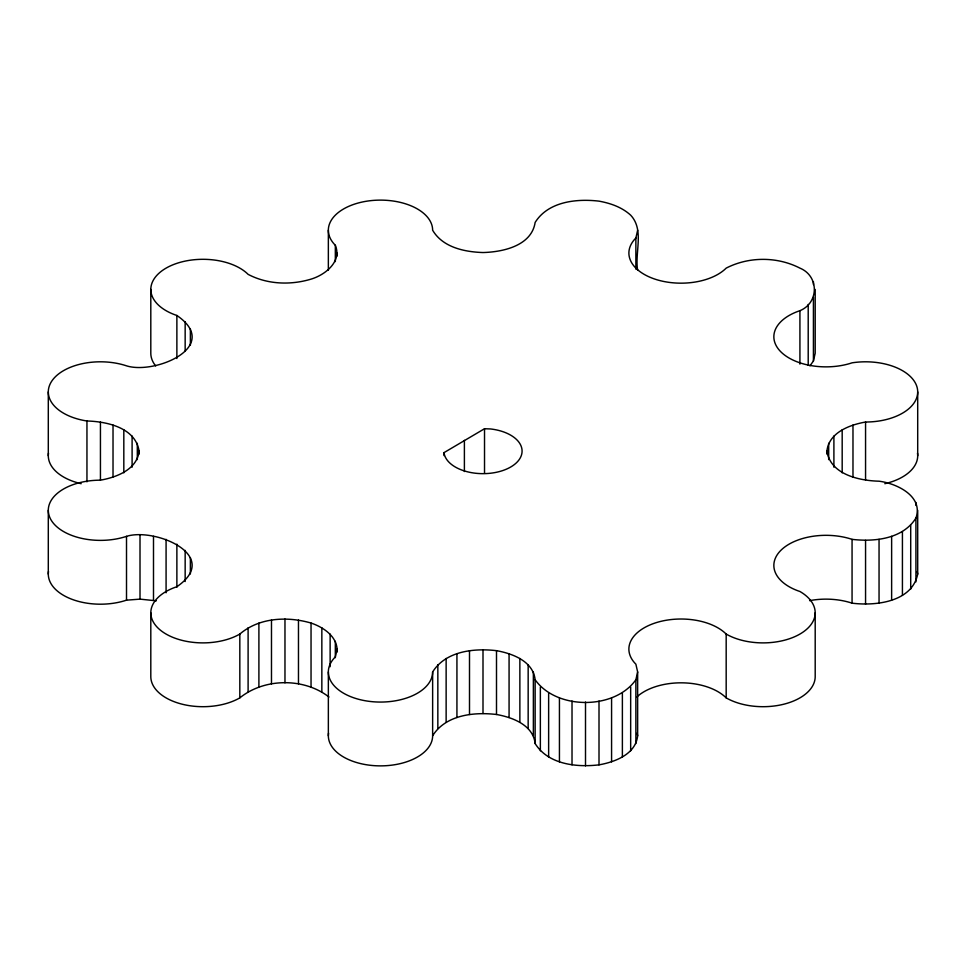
<?xml version="1.0" encoding="UTF-8"?>
<svg xmlns="http://www.w3.org/2000/svg" width="966" height="966" viewBox="0 0 966 966"><rect width="100%" height="100%" fill="white"/><g stroke="black" fill="none" stroke-linecap="round" stroke-linejoin="round"><path stroke-width="1.45" d="M637.645 270.299C634.577 252.464 644.539 229.98 630.665 215.176C621.899 207.171 610.488 203.234 599.005 201.145C576.557 198.501 548.193 201.496 535.14 222.434C531.554 245.835 502.96 252.017 483 252.537C464.513 251.945 442.73 247.417 432.635 230.222A52.14 30.103 0 0 0 366.995 201.145A52.14 30.103 0 0 0 335.335 245.279C342.157 261.714 325.059 274.924 311.04 279.138C290.452 285.332 267.316 284.463 248.105 274.356A52.14 30.103 0 0 0 166.08 268.125A52.14 30.103 0 0 0 176.875 315.471C222.12 346.504 155.128 374.844 126.51 365.836A52.14 30.103 0 0 0 52.273 380.387A52.14 30.103 0 0 0 86.952 420.995C106.912 421.514 135.506 427.684 139.092 451.098C137.075 469.669 116.403 477.325 100.44 480.174A52.14 30.103 0 0 0 50.075 518.066A52.14 30.103 0 0 0 126.51 536.347C155.128 527.351 222.12 555.679 176.875 586.712A52.14 30.103 0 0 0 161.576 631.1A52.14 30.103 0 0 0 239.822 634.07C259.142 617.491 287.482 616.151 311.04 623.046C323.767 627.32 338.1 637.005 337.11 652.086M337.11 649.116L335.335 656.904A52.14 30.103 0 0 0 366.995 701.038A52.14 30.103 0 0 0 432.635 671.962C445.688 651.024 474.052 648.029 496.5 650.673C512.451 653.523 533.135 661.179 535.14 679.75L535.14 743.566C548.193 764.504 576.557 767.499 599.005 764.855C614.956 762.005 635.64 754.349 637.645 735.778L637.645 671.962L635.87 664.173A52.14 30.103 0 0 1 654.96 623.046A52.14 30.103 0 0 1 726.178 634.07A52.14 30.103 0 0 0 799.92 634.07A52.14 30.103 0 0 0 799.92 591.494A52.14 30.103 0 0 1 780.842 550.366A52.14 30.103 0 0 1 852.06 539.354C874.508 541.998 902.872 539.004 915.925 518.066C923.689 496.234 896.714 483.411 879.048 481.201C859.088 480.67 830.494 474.499 826.908 451.098C828.925 432.514 849.597 424.871 865.56 422.021A52.14 30.103 0 0 0 917.253 387.982A52.14 30.103 0 0 0 852.06 362.83A52.14 30.103 0 0 1 780.842 351.817A52.14 30.103 0 0 1 799.92 310.69C819.12 302.817 819.12 275.998 799.92 268.125C777.256 256.449 748.855 256.449 726.178 268.125A52.14 30.103 0 0 1 654.96 279.138A52.14 30.103 0 0 1 635.87 238.022L637.645 230.222M635.87 743.566L635.87 679.75L637.645 671.962M809.943 365.848L813.42 361.006L815.195 353.218L815.195 289.402M809.605 600.659A52.14 30.103 0 0 1 852.06 603.17C875.607 606.117 912.085 602.084 917.7 574.094L917.7 510.277M328.549 733.158A52.14 30.103 0 0 0 378.225 765.845A52.14 30.103 0 0 0 432.635 735.778C445.688 714.84 474.052 711.833 496.5 714.49C512.451 717.34 533.135 724.995 535.14 743.566M535.14 679.75C556.464 710.034 614.545 710.034 635.87 679.75M150.805 612.782L150.805 676.598A52.14 30.103 0 0 0 182.997 704.407A52.14 30.103 0 0 0 239.822 697.875C264.37 677.927 303.988 677.625 328.947 696.993M444.01 452.631L484.521 428.735L490.523 428.952A39.075 22.556 0 0 1 521.857 453.489A39.075 22.556 0 0 1 482.251 473.654A39.075 22.556 0 0 1 444.01 452.631L444.01 455.602M48.493 571.474A52.14 30.103 0 0 0 72.426 599.475A52.14 30.103 0 0 0 126.51 600.164L140.01 599.137L156.299 600.828M917.108 571.486L917.7 574.094M637.053 733.182L637.645 735.778M917.7 391.906L917.7 455.723M915.925 502.489L915.925 505.447M915.925 518.066L915.925 581.882M910.709 525.323L910.709 589.139M902.425 531.566L902.425 595.37M891.63 536.347L891.63 600.164M879.048 539.354L879.048 603.17M865.56 422.021L865.56 479.897M865.56 540.38L865.56 604.197M852.978 425.028L852.978 476.963M852.06 539.354L852.06 603.17M842.183 429.81L842.183 472.845M833.899 436.04L833.899 467.206M828.683 443.297L828.683 459.623M826.908 451.098L826.908 454.056M815.195 612.782L815.195 676.598A52.14 30.103 0 0 1 783.003 704.407A52.14 30.103 0 0 1 726.178 697.875A52.14 30.103 0 0 0 636.872 696.921M813.42 281.613L813.42 284.584M813.42 297.202L813.42 361.006M808.204 304.459L808.204 365.305M799.92 310.69L799.92 364.122M726.178 634.07L726.178 697.875M635.87 238.022L635.87 269.176M630.665 687.007L630.665 750.823M622.382 693.25L622.382 757.066M611.575 698.032L611.575 761.848M599.005 701.038L599.005 764.855M585.505 702.065L585.505 765.881M572.017 701.038L572.017 764.855M559.435 698.032L559.435 761.848M548.64 693.25L548.64 757.066M540.356 687.007L540.356 750.823M533.365 671.962L533.365 735.778M528.16 664.705L528.16 728.509M519.865 658.462L519.865 722.278M509.07 653.68L509.07 717.497M496.5 650.673L496.5 714.49M484.521 428.735L484.521 473.255M483 649.647L483 713.463M469.5 650.673L469.5 714.49M464.392 440.351L464.392 471.517M456.93 653.68L456.93 717.497M446.135 658.462L446.135 722.278M437.84 664.705L437.84 728.509M432.635 671.962L432.635 735.778M337.11 253.068L337.11 256.038M335.335 245.279L335.335 261.605M335.335 641.327L335.335 657.653M330.13 634.07L330.13 666.721M328.355 230.222L328.355 270.299M328.355 671.962L328.355 735.778M321.847 627.828L321.847 691.644M311.04 623.046L311.04 686.862M298.47 620.039L298.47 683.856M284.97 619.013L284.97 682.829M271.482 620.039L271.482 683.856M258.9 623.046L258.9 686.862M248.105 627.828L248.105 691.644M239.822 634.07L239.822 697.875M190.374 328.971L190.374 345.297M190.374 557.636L190.374 573.961M185.158 321.714L185.158 351.395M185.158 550.366L185.158 581.532M176.875 315.471L176.875 358.519M176.875 544.136L176.875 587.171M166.08 539.354L166.08 592.774M153.497 536.347L153.497 600.164M150.805 289.402L150.805 353.218A52.14 30.103 0 0 0 155.695 365.945M140.01 535.321L140.01 599.137M139.092 451.098L139.092 454.056M137.317 443.297L137.317 459.623M132.101 436.04L132.101 467.206M126.51 536.347L126.51 600.164M123.817 429.81L123.817 472.845M113.022 425.028L113.022 476.963M100.44 422.021L100.44 479.897M86.952 420.995L86.952 481.841M48.3 391.906L48.3 455.723M48.3 510.277L48.3 574.094M81.192 483.7A52.14 30.103 0 0 1 48.493 453.114M917.507 453.114A52.14 30.103 0 0 1 884.808 483.7"/></g></svg>
